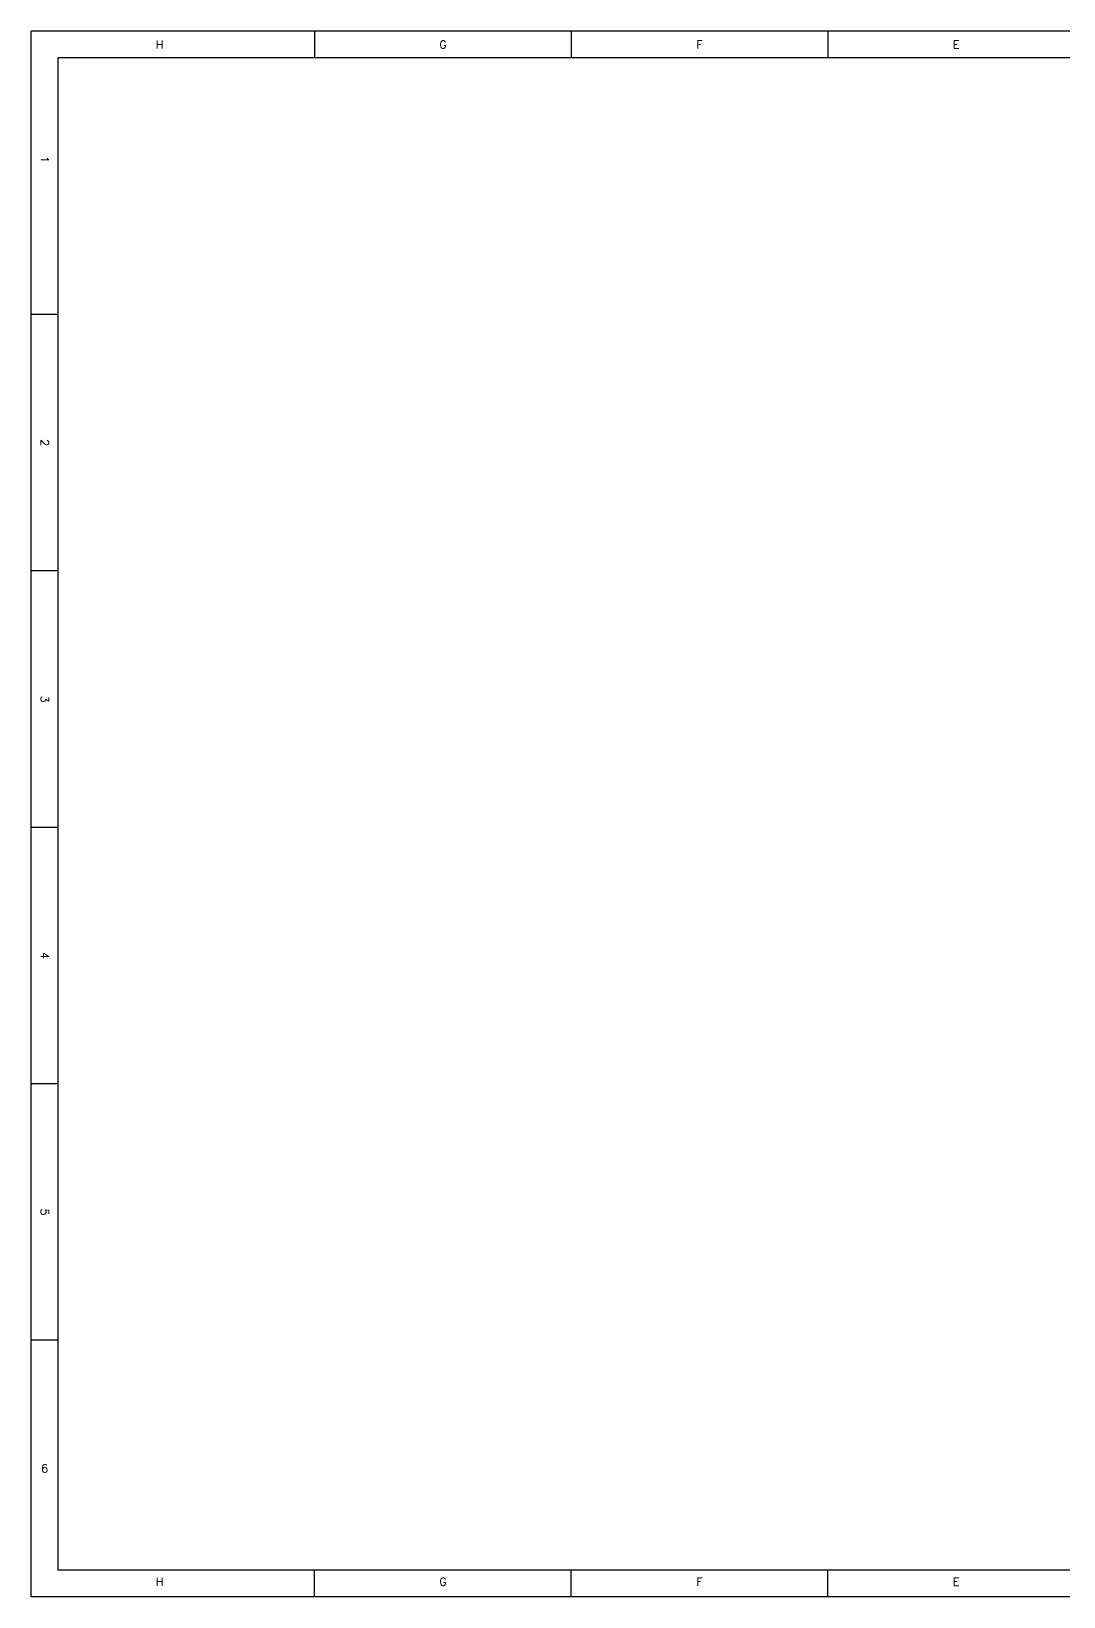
# Model space of a CAD drawing. Header units: inches. Extents: x 26 to 5868, y 25 to 4425.
# Drawn here: x 26 to 2926, y 25 to 4425 of the extents above; entities that cross this region are included whole.
import ezdxf
from ezdxf.enums import TextEntityAlignment as Align

# ---------------------------------------------------------------- set-up
doc = ezdxf.new("R2010")
doc.units = ezdxf.units.IN
doc.header["$MEASUREMENT"] = 0
doc.layers.add('LEGEND', color=7, linetype='Continuous')
doc.styles.add('STYLE1', font='romans.shx')

# ---------------------------------------------------------------- blocks, each defined once
blk = doc.blocks.new('2022_Feb')
at = {"layer": 'LEGEND', "color": 7}
for p, q in [((5855.9, 4425.1), (14, 4425.1)), ((5780.9, 4350.1), (89, 4350.1)), ((5780.9, 99.9), (89, 99.9)), ((5855.9, 24.9), (14, 24.9))]:
    blk.add_line(p, q, dxfattribs=at)
at = {"layer": 'LEGEND', "color": 7, "flags": 128}
for points in [[(14, 24.9), (14, 4425.1)], [(809.9, 4425.1), (809.9, 4350.1)], [(1530.8, 4425.1), (1530.8, 4350.1)], [(2251.6, 4425.1), (2251.6, 4350.1)], [(89, 99.9), (89, 4350.1)], [(89, 3629.2), (14, 3629.2)], [(89, 2908.4), (14, 2908.4)], [(89, 2187.5), (14, 2187.5)], [(89, 1466.6), (14, 1466.6)], [(89, 745.8), (14, 745.8)], [(809.9, 24.9), (809.9, 99.9)], [(1530.8, 24.9), (1530.8, 99.9)], [(2251.6, 24.9), (2251.6, 99.9)]]:
    blk.add_lwpolyline(points, dxfattribs=at)
at = {"layer": 'LEGEND', "color": 7, "style": 'STYLE1'}
for s, p in [('H', (374.5, 4387.6)), ('G', (1170.3, 4387.6)), ('F', (1891.2, 4387.6)), ('E', (2612.1, 4387.6)), ('6', (51.5, 385.3)), ('H', (374.5, 67)), ('G', (1170.3, 67)), ('F', (1891.2, 67)), ('E', (2612.1, 67))]:
    blk.add_text(s, height=22.5, dxfattribs=at).set_placement(p, align=Align.MIDDLE)
for s, p in [('1', (51.5, 4064.7)), ('2', (51.5, 3268.8)), ('3', (51.5, 2547.9)), ('4', (51.5, 1827.1)), ('5', (51.5, 1106.2))]:
    blk.add_text(s, height=22.5, rotation=270, dxfattribs=at).set_placement(p, align=Align.MIDDLE)

msp = doc.modelspace()

# ---------------------------------------------------------------- block references
msp.add_blockref('2022_Feb', (12.3, -0.3))

doc.saveas('drawing.dxf')
